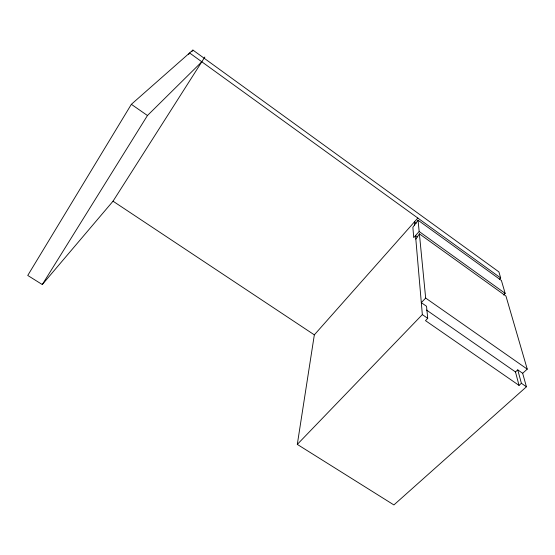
<?xml version="1.0" encoding="UTF-8"?>
<svg xmlns="http://www.w3.org/2000/svg" width="555" height="555" viewBox="0 0 555 555"><rect width="100%" height="100%" fill="white"/><g stroke="black" fill="none" stroke-linecap="round" stroke-linejoin="round"><path stroke-width="0.83" d="M517.746 369.866L521.395 383.29L519.043 385.399L515.47 371.94L517.746 369.866L522.657 373.293L526.431 386.786L393.897 504.932L297.3 444.395L314.331 334.859L417.846 218.059M499.458 279.2L500.679 277.979L498.903 271.894L192.897 50.068L131.355 104.319L27.75 275.447L42.284 284.555L113.026 201.194L204.85 57.019M42.284 284.555L147.45 115.523L201.812 61.792M188.693 54.432L189.609 52.968L500.679 277.979M191.981 51.532L192.897 50.068M418.061 220.231L419.164 231.511L413.711 237.596L412.878 227.279L418.061 220.231L501.401 280.462L505.168 293.38L503.531 294.989M415.827 239.136L419.393 233.856L505.952 296.065L527.25 369.131L522.657 373.293M419.393 233.856L425.664 298.077L421.307 302.642L426.538 306.291L427.718 318.334L425.484 320.637L519.043 385.399M297.3 444.395L422.341 314.602L415.522 235.57L417.409 236.929M113.026 201.194L314.331 334.859M422.341 314.602L427.718 318.334M521.395 383.29L526.431 386.786M131.355 104.319L147.45 115.523M426.504 310.037L515.47 371.94M425.664 298.077L527.25 369.131M419.164 231.511L505.168 293.38M416.167 223.318L414.349 222.007L414.634 225.302"/></g></svg>
